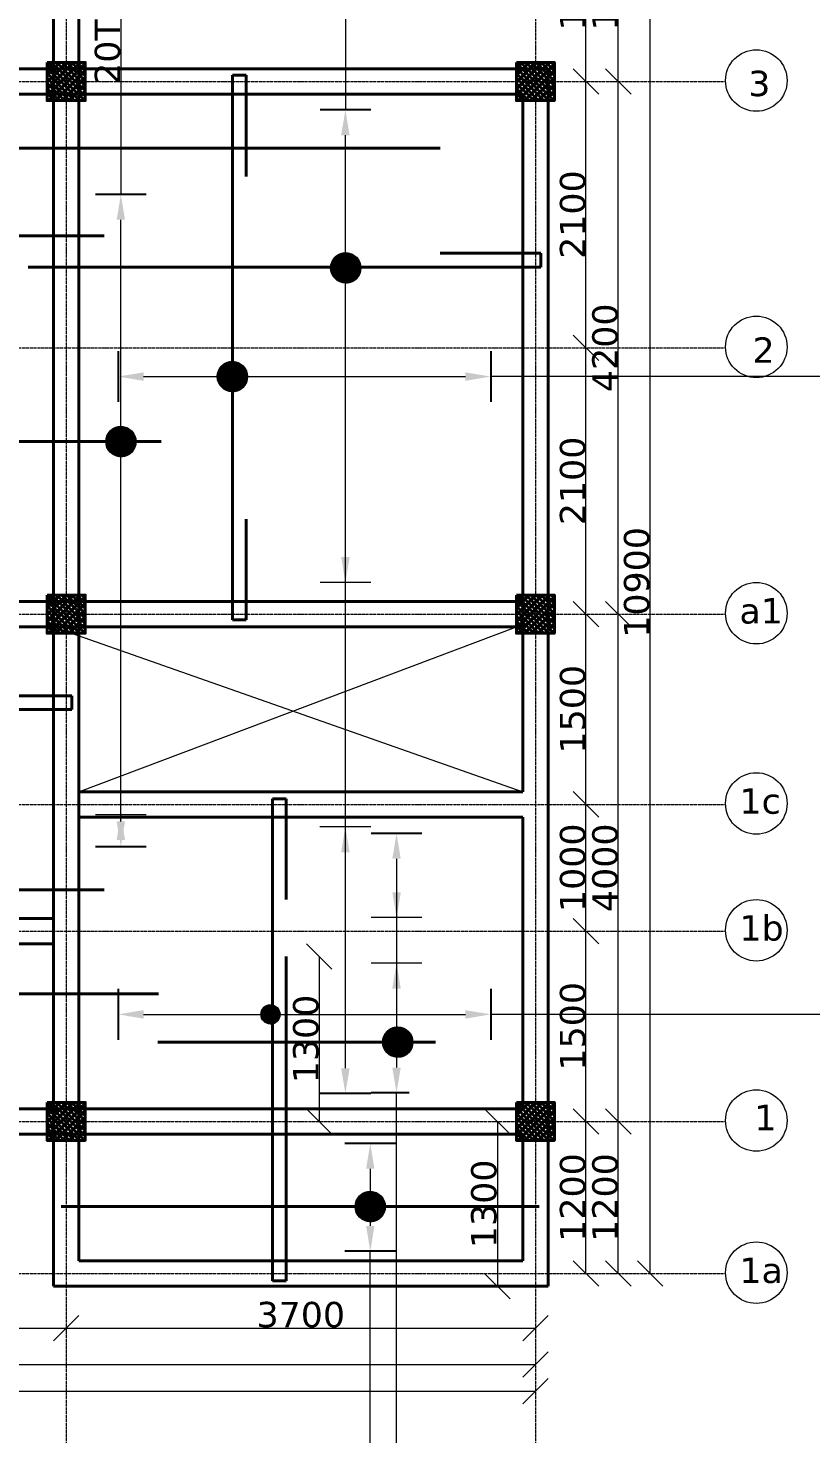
# Model space of a CAD drawing. Header units: millimetres. Extents: x 254087 to 427487, y 66037 to 92339.
# Drawn here: x 414011 to 420183, y 75247 to 86331 of the extents above; entities that cross this region are included whole.
import ezdxf

# ---------------------------------------------------------------- set-up
doc = ezdxf.new("R2010")
doc.units = ezdxf.units.MM
doc.header["$MEASUREMENT"] = 0
doc.linetypes.add('ACAD_ISO04W100', pattern=[30, 24, -3, 0, -3])
for name, color, linetype, lineweight in [('centreline', 90, 'ACAD_ISO04W100', 0), ('columns', 131, 'Continuous', 40), ('concrete outline', 7, 'Continuous', 40), ('dimension', 255, 'Continuous', 13), ('hatch', 255, 'Continuous', 0), ('REINFORCDEMENT', 242, 'Continuous', 40)]:
    doc.layers.add(name, color=color, linetype=linetype, lineweight=lineweight)
doc.styles.add('1so 200', font='verdana.ttf', dxfattribs={"height": 200})
doc.styles.add('ISOO 2S00', font='verdana.ttf')
doc.styles.get("Standard").update_dxf_attribs({"font": 'verdana.ttf', "height": 200})
doc.dimstyles.new('INDICATOR', dxfattribs={"dimtxt": 200, "dimasz": 200, "dimexe": 200, "dimexo": 100, "dimgap": 0.09, "dimtad": 1, "dimdec": 0, "dimzin": 0, "dimdsep": 46, "dimtxsty": '1so 200', "dimcen": 0.09, "dimclrd": 256, "dimclrt": 256, "dimadec": 0, "dimazin": 0, "dimtfac": 1, "dimtdec": 0, "dimtofl": 0, "dimtmove": 1, "dimatfit": 2, "dimldrblk": 'OBLIQUE', "dimfxl": 200, "dimfxlon": 1, "dimtolj": 1, "dimtzin": 0, "dimlwd": -1, "dimarcsym": 0})
doc.dimstyles.new('ISOO 200 DIMEN', dxfattribs={"dimtxt": 200, "dimasz": 200, "dimexe": 0.18, "dimexo": 0.0625, "dimgap": 0.09, "dimtad": 1, "dimdec": 0, "dimzin": 0, "dimdsep": 46, "dimtxsty": 'ISOO 2S00', "dimblk": 'OBLIQUE', "dimcen": 0.09, "dimse1": 1, "dimse2": 1, "dimclrd": 256, "dimclrt": 256, "dimadec": 0, "dimazin": 0, "dimtfac": 1, "dimtdec": 0, "dimtofl": 0, "dimtmove": 2, "dimatfit": 2, "dimldrblk": 'OBLIQUE', "dimfxl": 1, "dimtolj": 1, "dimtzin": 0, "dimlwd": -1, "dimarcsym": 0})
doc.dimstyles.new('STYLE200', dxfattribs={"dimtxt": 200, "dimasz": 200, "dimexe": 0.18, "dimexo": 0.0625, "dimgap": 0.09, "dimtad": 1, "dimdec": 0, "dimzin": 0, "dimdsep": 46, "dimtxsty": '1so 200', "dimblk": 'OBLIQUE', "dimcen": 0.09, "dimse1": 1, "dimse2": 1, "dimclrd": 256, "dimclrt": 256, "dimadec": 0, "dimazin": 0, "dimtfac": 1, "dimtdec": 0, "dimtofl": 0, "dimtmove": 0, "dimatfit": 3, "dimldrblk": 'OBLIQUE', "dimfxl": 1, "dimtolj": 1, "dimtzin": 0, "dimlwd": -1, "dimarcsym": 0})

# ---------------------------------------------------------------- blocks, each defined once
blk = doc.blocks.new('_Oblique')
at = {"color": 0, "linetype": 'ByBlock', "lineweight": -2}
blk.add_line((-0.5, -0.5), (0.5, 0.5), dxfattribs=at)
blk = doc.blocks.new('*D94')
at = {"layer": 'Defpoints', "color": 0, "transparency": 16777216}
for p in [(410811, 76081), (414311, 76081), (414311, 76081)]:
    blk.add_point(p, dxfattribs=at)
at = {"layer": 'dimension', "transparency": 16777216}
blk.add_line((410811, 76081), (414311, 76081), dxfattribs=at)
at = {"layer": 'dimension', "transparency": 16777216, "xscale": 200, "yscale": 200, "zscale": 200, "rotation": 180}
blk.add_blockref('_Oblique', (410811, 76081), dxfattribs=at)
at = {"layer": 'dimension', "transparency": 16777216, "xscale": 200, "yscale": 200, "zscale": 200}
blk.add_blockref('_Oblique', (414311, 76081), dxfattribs=at)
at = {"layer": 'dimension', "transparency": 16777216, "insert": (412561, 76186), "char_height": 200, "attachment_point": 5, "style": '1so 200'}
blk.add_mtext('\\A1;3500', dxfattribs=at)
blk = doc.blocks.new('*D95')
at = {"layer": 'Defpoints', "color": 0, "transparency": 16777216}
for p in [(414311, 76081), (418011, 76081), (418011, 76081)]:
    blk.add_point(p, dxfattribs=at)
at = {"layer": 'dimension', "transparency": 16777216}
blk.add_line((414311, 76081), (418011, 76081), dxfattribs=at)
at = {"layer": 'dimension', "transparency": 16777216, "xscale": 200, "yscale": 200, "zscale": 200, "rotation": 180}
blk.add_blockref('_Oblique', (414311, 76081), dxfattribs=at)
at = {"layer": 'dimension', "transparency": 16777216, "xscale": 200, "yscale": 200, "zscale": 200}
blk.add_blockref('_Oblique', (418011, 76081), dxfattribs=at)
at = {"layer": 'dimension', "transparency": 16777216, "insert": (416161, 76186), "char_height": 200, "attachment_point": 5, "style": '1so 200'}
blk.add_mtext('\\A1;3700', dxfattribs=at)
blk = doc.blocks.new('*D97')
at = {"layer": 'Defpoints', "color": 0, "transparency": 16777216}
for p in [(406711, 75795), (418011, 75795), (418011, 75795)]:
    blk.add_point(p, dxfattribs=at)
at = {"layer": 'dimension', "transparency": 16777216}
blk.add_line((406711, 75795), (418011, 75795), dxfattribs=at)
at = {"layer": 'dimension', "transparency": 16777216, "xscale": 200, "yscale": 200, "zscale": 200, "rotation": 180}
blk.add_blockref('_Oblique', (406711, 75795), dxfattribs=at)
at = {"layer": 'dimension', "transparency": 16777216, "xscale": 200, "yscale": 200, "zscale": 200}
blk.add_blockref('_Oblique', (418011, 75795), dxfattribs=at)
at = {"layer": 'dimension', "transparency": 16777216, "insert": (412361, 75899), "char_height": 200, "attachment_point": 5, "style": '1so 200'}
blk.add_mtext('\\A1;11300', dxfattribs=at)
blk = doc.blocks.new('*D98')
at = {"layer": 'Defpoints', "color": 0, "transparency": 16777216}
for p in [(405711, 75583), (418011, 75583), (418011, 75583)]:
    blk.add_point(p, dxfattribs=at)
at = {"layer": 'dimension', "transparency": 16777216}
blk.add_line((405711, 75583), (418011, 75583), dxfattribs=at)
at = {"layer": 'dimension', "transparency": 16777216, "xscale": 200, "yscale": 200, "zscale": 200, "rotation": 180}
blk.add_blockref('_Oblique', (405711, 75583), dxfattribs=at)
at = {"layer": 'dimension', "transparency": 16777216, "xscale": 200, "yscale": 200, "zscale": 200}
blk.add_blockref('_Oblique', (418011, 75583), dxfattribs=at)
at = {"layer": 'dimension', "transparency": 16777216, "insert": (411861, 75687), "char_height": 200, "attachment_point": 5, "style": '1so 200'}
blk.add_mtext('\\A1;12300', dxfattribs=at)
blk = doc.blocks.new('*D99')
at = {"layer": 'Defpoints', "color": 0, "transparency": 16777216}
for p in [(418410, 77711), (418410, 77711), (418410, 76511)]:
    blk.add_point(p, dxfattribs=at)
at = {"layer": 'dimension', "transparency": 16777216}
blk.add_line((418410, 76511), (418410, 77711), dxfattribs=at)
at = {"layer": 'dimension', "transparency": 16777216, "xscale": 200, "yscale": 200, "zscale": 200}
for p, rotation in [((418410, 77711), 90), ((418410, 76511), 270)]:
    blk.add_blockref('_Oblique', p, dxfattribs=dict(at, rotation=rotation))
at = {"layer": 'dimension', "transparency": 16777216, "insert": (418306, 77111), "char_height": 200, "attachment_point": 5, "rotation": 90, "style": '1so 200'}
blk.add_mtext('\\A1;1200', dxfattribs=at)
blk = doc.blocks.new('*D100')
at = {"layer": 'Defpoints', "color": 0, "transparency": 16777216}
for p in [(418410, 79211), (418410, 79211), (418410, 77711)]:
    blk.add_point(p, dxfattribs=at)
at = {"layer": 'dimension', "transparency": 16777216}
blk.add_line((418410, 77711), (418410, 79211), dxfattribs=at)
at = {"layer": 'dimension', "transparency": 16777216, "xscale": 200, "yscale": 200, "zscale": 200}
for p, rotation in [((418410, 79211), 90), ((418410, 77711), 270)]:
    blk.add_blockref('_Oblique', p, dxfattribs=dict(at, rotation=rotation))
at = {"layer": 'dimension', "transparency": 16777216, "insert": (418306, 78461), "char_height": 200, "attachment_point": 5, "rotation": 90, "style": '1so 200'}
blk.add_mtext('\\A1;1500', dxfattribs=at)
blk = doc.blocks.new('*D101')
at = {"layer": 'Defpoints', "color": 0, "transparency": 16777216}
for p in [(418410, 80211), (418410, 80211), (418410, 79211)]:
    blk.add_point(p, dxfattribs=at)
at = {"layer": 'dimension', "transparency": 16777216}
blk.add_line((418410, 79211), (418410, 80211), dxfattribs=at)
at = {"layer": 'dimension', "transparency": 16777216, "xscale": 200, "yscale": 200, "zscale": 200}
for p, rotation in [((418410, 80211), 90), ((418410, 79211), 270)]:
    blk.add_blockref('_Oblique', p, dxfattribs=dict(at, rotation=rotation))
at = {"layer": 'dimension', "transparency": 16777216, "insert": (418306, 79711), "char_height": 200, "attachment_point": 5, "rotation": 90, "style": '1so 200'}
blk.add_mtext('\\A1;1000', dxfattribs=at)
blk = doc.blocks.new('*D102')
at = {"layer": 'Defpoints', "color": 0, "transparency": 16777216}
for p in [(418410, 81711), (418410, 81711), (418410, 80211)]:
    blk.add_point(p, dxfattribs=at)
at = {"layer": 'dimension', "transparency": 16777216}
blk.add_line((418410, 80211), (418410, 81711), dxfattribs=at)
at = {"layer": 'dimension', "transparency": 16777216, "xscale": 200, "yscale": 200, "zscale": 200}
for p, rotation in [((418410, 81711), 90), ((418410, 80211), 270)]:
    blk.add_blockref('_Oblique', p, dxfattribs=dict(at, rotation=rotation))
at = {"layer": 'dimension', "transparency": 16777216, "insert": (418306, 80961), "char_height": 200, "attachment_point": 5, "rotation": 90, "style": '1so 200'}
blk.add_mtext('\\A1;1500', dxfattribs=at)
blk = doc.blocks.new('*D103')
at = {"layer": 'Defpoints', "color": 0, "transparency": 16777216}
for p in [(418410, 83811), (418410, 83811), (418410, 81711)]:
    blk.add_point(p, dxfattribs=at)
at = {"layer": 'dimension', "transparency": 16777216}
blk.add_line((418410, 81711), (418410, 83811), dxfattribs=at)
at = {"layer": 'dimension', "transparency": 16777216, "xscale": 200, "yscale": 200, "zscale": 200}
for p, rotation in [((418410, 83811), 90), ((418410, 81711), 270)]:
    blk.add_blockref('_Oblique', p, dxfattribs=dict(at, rotation=rotation))
at = {"layer": 'dimension', "transparency": 16777216, "insert": (418306, 82761), "char_height": 200, "attachment_point": 5, "rotation": 90, "style": '1so 200'}
blk.add_mtext('\\A1;2100', dxfattribs=at)
blk = doc.blocks.new('*D104')
at = {"layer": 'Defpoints', "color": 0, "transparency": 16777216}
for p in [(418410, 85911), (418410, 85911), (418410, 83811)]:
    blk.add_point(p, dxfattribs=at)
at = {"layer": 'dimension', "transparency": 16777216}
blk.add_line((418410, 83811), (418410, 85911), dxfattribs=at)
at = {"layer": 'dimension', "transparency": 16777216, "xscale": 200, "yscale": 200, "zscale": 200}
for p, rotation in [((418410, 85911), 90), ((418410, 83811), 270)]:
    blk.add_blockref('_Oblique', p, dxfattribs=dict(at, rotation=rotation))
at = {"layer": 'dimension', "transparency": 16777216, "insert": (418306, 84861), "char_height": 200, "attachment_point": 5, "rotation": 90, "style": '1so 200'}
blk.add_mtext('\\A1;2100', dxfattribs=at)
blk = doc.blocks.new('*D105')
at = {"layer": 'Defpoints', "color": 0, "transparency": 16777216}
for p in [(418410, 87411), (418410, 87411), (418410, 85911)]:
    blk.add_point(p, dxfattribs=at)
at = {"layer": 'dimension', "transparency": 16777216}
blk.add_line((418410, 85911), (418410, 87411), dxfattribs=at)
at = {"layer": 'dimension', "transparency": 16777216, "xscale": 200, "yscale": 200, "zscale": 200}
for p, rotation in [((418410, 87411), 90), ((418410, 85911), 270)]:
    blk.add_blockref('_Oblique', p, dxfattribs=dict(at, rotation=rotation))
at = {"layer": 'dimension', "transparency": 16777216, "insert": (418306, 86661), "char_height": 200, "attachment_point": 5, "rotation": 90, "style": '1so 200'}
blk.add_mtext('\\A1;1500', dxfattribs=at)
blk = doc.blocks.new('*D106')
at = {"layer": 'Defpoints', "color": 0, "transparency": 16777216}
for p in [(418665, 77711), (418665, 77711), (418665, 76511)]:
    blk.add_point(p, dxfattribs=at)
at = {"layer": 'dimension', "transparency": 16777216}
blk.add_line((418665, 76511), (418665, 77711), dxfattribs=at)
at = {"layer": 'dimension', "transparency": 16777216, "xscale": 200, "yscale": 200, "zscale": 200}
for p, rotation in [((418665, 77711), 90), ((418665, 76511), 270)]:
    blk.add_blockref('_Oblique', p, dxfattribs=dict(at, rotation=rotation))
at = {"layer": 'dimension', "transparency": 16777216, "insert": (418561, 77111), "char_height": 200, "attachment_point": 5, "rotation": 90, "style": '1so 200'}
blk.add_mtext('\\A1;1200', dxfattribs=at)
blk = doc.blocks.new('*D107')
at = {"layer": 'Defpoints', "color": 0, "transparency": 16777216}
for p in [(418665, 81711), (418665, 81711), (418665, 77711)]:
    blk.add_point(p, dxfattribs=at)
at = {"layer": 'dimension', "transparency": 16777216}
blk.add_line((418665, 77711), (418665, 81711), dxfattribs=at)
at = {"layer": 'dimension', "transparency": 16777216, "xscale": 200, "yscale": 200, "zscale": 200}
for p, rotation in [((418665, 81711), 90), ((418665, 77711), 270)]:
    blk.add_blockref('_Oblique', p, dxfattribs=dict(at, rotation=rotation))
at = {"layer": 'dimension', "transparency": 16777216, "insert": (418561, 79711), "char_height": 200, "attachment_point": 5, "rotation": 90, "style": '1so 200'}
blk.add_mtext('\\A1;4000', dxfattribs=at)
blk = doc.blocks.new('*D108')
at = {"layer": 'Defpoints', "color": 0, "transparency": 16777216}
for p in [(418665, 85911), (418665, 85911), (418665, 81711)]:
    blk.add_point(p, dxfattribs=at)
at = {"layer": 'dimension', "transparency": 16777216}
blk.add_line((418665, 81711), (418665, 85911), dxfattribs=at)
at = {"layer": 'dimension', "transparency": 16777216, "xscale": 200, "yscale": 200, "zscale": 200}
for p, rotation in [((418665, 85911), 90), ((418665, 81711), 270)]:
    blk.add_blockref('_Oblique', p, dxfattribs=dict(at, rotation=rotation))
at = {"layer": 'dimension', "transparency": 16777216, "insert": (418561, 83811), "char_height": 200, "attachment_point": 5, "rotation": 90, "style": '1so 200'}
blk.add_mtext('\\A1;4200', dxfattribs=at)
blk = doc.blocks.new('*D109')
at = {"layer": 'Defpoints', "color": 0, "transparency": 16777216}
for p in [(418665, 87411), (418665, 87411), (418665, 85911)]:
    blk.add_point(p, dxfattribs=at)
at = {"layer": 'dimension', "transparency": 16777216}
blk.add_line((418665, 85911), (418665, 87411), dxfattribs=at)
at = {"layer": 'dimension', "transparency": 16777216, "xscale": 200, "yscale": 200, "zscale": 200}
for p, rotation in [((418665, 87411), 90), ((418665, 85911), 270)]:
    blk.add_blockref('_Oblique', p, dxfattribs=dict(at, rotation=rotation))
at = {"layer": 'dimension', "transparency": 16777216, "insert": (418561, 86661), "char_height": 200, "attachment_point": 5, "rotation": 90, "style": '1so 200'}
blk.add_mtext('\\A1;1500', dxfattribs=at)
blk = doc.blocks.new('*D110')
at = {"layer": 'Defpoints', "color": 0, "transparency": 16777216}
for p in [(418915, 87411), (418915, 87411), (418915, 76511)]:
    blk.add_point(p, dxfattribs=at)
at = {"layer": 'dimension', "transparency": 16777216}
blk.add_line((418915, 76511), (418915, 87411), dxfattribs=at)
at = {"layer": 'dimension', "transparency": 16777216, "xscale": 200, "yscale": 200, "zscale": 200}
for p, rotation in [((418915, 87411), 90), ((418915, 76511), 270)]:
    blk.add_blockref('_Oblique', p, dxfattribs=dict(at, rotation=rotation))
at = {"layer": 'dimension', "transparency": 16777216, "insert": (418811, 81961), "char_height": 200, "attachment_point": 5, "rotation": 90, "style": '1so 200'}
blk.add_mtext('\\A1;10900', dxfattribs=at)
blk = doc.blocks.new('*D152')
at = {"layer": 'Defpoints', "color": 0, "transparency": 16777216}
for p in [(416513, 85686), (416864, 85686), (416864, 77930), (417575, 77711), (417575, 76411), (417711, 76411)]:
    blk.add_point(p, dxfattribs=at)
at = {"layer": 'hatch', "transparency": 16777216}
for p, q in [((416513, 92339), (416513, 85686)), ((416513, 78130), (416513, 85486)), ((417711, 77711), (417711, 76411))]:
    blk.add_line(p, q, dxfattribs=at)
at = {"layer": 'hatch', "color": 0, "lineweight": -2, "transparency": 16777216}
for p, q in [((416713, 85686), (416313, 85686)), ((416713, 77930), (416313, 77930))]:
    blk.add_line(p, q, dxfattribs=at)
at = {"layer": 'hatch', "transparency": 16777216}
for points in [[(416479, 85486), (416546, 85486), (416513, 85686)], [(416479, 78130), (416546, 78130), (416513, 77930)]]:
    blk.add_solid(points, dxfattribs=at)
at = {"layer": 'hatch', "transparency": 16777216, "xscale": 200, "yscale": 200, "zscale": 200}
for p, rotation in [((417711, 77711), 90), ((417711, 76411), 270)]:
    blk.add_blockref('_Oblique', p, dxfattribs=dict(at, rotation=rotation))
at = {"layer": 'hatch', "transparency": 16777216, "char_height": 200, "attachment_point": 5, "rotation": 90}
for s, insert, style in [('\\A1;20T10-01200B1', (416408, 91248), '1so 200'), ('\\A1;1300', (417606, 77061), 'ISOO 2S00')]:
    blk.add_mtext(s, dxfattribs=dict(at, insert=insert, style=style))
blk = doc.blocks.new('*D154')
at = {"layer": 'Defpoints', "color": 0, "transparency": 16777216}
for p in [(414742, 85020), (415093, 85020), (415093, 79876), (417060, 77537), (416709, 76687), (417076, 76687)]:
    blk.add_point(p, dxfattribs=at)
at = {"layer": 'hatch', "transparency": 16777216}
for p, q in [((414742, 88074), (414742, 85020)), ((414742, 80076), (414742, 84820)), ((416709, 77337), (416709, 76887)), ((416709, 68474), (416709, 76687))]:
    blk.add_line(p, q, dxfattribs=at)
at = {"layer": 'hatch', "color": 0, "lineweight": -2, "transparency": 16777216}
for p, q in [((414942, 85020), (414542, 85020)), ((414942, 79876), (414542, 79876)), ((416909, 77537), (416509, 77537)), ((416909, 76687), (416509, 76687))]:
    blk.add_line(p, q, dxfattribs=at)
at = {"layer": 'hatch', "transparency": 16777216}
for points in [[(414709, 84820), (414775, 84820), (414742, 85020)], [(414709, 80076), (414775, 80076), (414742, 79876)], [(416676, 77337), (416742, 77337), (416709, 77537)], [(416676, 76887), (416742, 76887), (416709, 76687)]]:
    blk.add_solid(points, dxfattribs=at)
at = {"layer": 'hatch', "transparency": 16777216, "char_height": 200, "attachment_point": 5, "rotation": 90, "style": '1so 200'}
for s, insert in [('\\A1;20T10-01200B1', (414638, 86984)), ('\\A1;20T10-01-200 B1', (416605, 69676))]:
    blk.add_mtext(s, dxfattribs=dict(at, insert=insert))
blk = doc.blocks.new('*D162')
at = {"layer": 'Defpoints', "color": 0, "transparency": 16777216}
for p in [(414721, 84066), (417659, 83934), (417659, 83584)]:
    blk.add_point(p, dxfattribs=at)
at = {"layer": 'hatch', "color": 0, "lineweight": -2, "transparency": 16777216}
for p, q in [((414721, 83784), (414721, 83384)), ((417659, 83784), (417659, 83384))]:
    blk.add_line(p, q, dxfattribs=at)
at = {"layer": 'hatch', "transparency": 16777216}
for p, q in [((414921, 83584), (417459, 83584)), ((427374, 83584), (417659, 83584))]:
    blk.add_line(p, q, dxfattribs=at)
for points in [[(414921, 83617), (414921, 83550), (414721, 83584)], [(417459, 83617), (417459, 83550), (417659, 83584)]]:
    blk.add_solid(points, dxfattribs=at)
at = {"layer": 'hatch', "transparency": 16777216, "insert": (426173, 83688), "char_height": 200, "attachment_point": 5, "style": '1so 200'}
blk.add_mtext('\\A1;20T10-01-200 B1', dxfattribs=at)
blk = doc.blocks.new('*D164')
at = {"layer": 'Defpoints', "color": 0, "transparency": 16777216}
for p in [(414721, 79037), (417659, 78905), (417659, 78555)]:
    blk.add_point(p, dxfattribs=at)
at = {"layer": 'hatch', "color": 0, "lineweight": -2, "transparency": 16777216}
for p, q in [((414721, 78755), (414721, 78355)), ((417659, 78755), (417659, 78355))]:
    blk.add_line(p, q, dxfattribs=at)
at = {"layer": 'hatch', "transparency": 16777216}
for p, q in [((414921, 78555), (417459, 78555)), ((427374, 78555), (417659, 78555))]:
    blk.add_line(p, q, dxfattribs=at)
for points in [[(414921, 78588), (414921, 78521), (414721, 78555)], [(417459, 78588), (417459, 78521), (417659, 78555)]]:
    blk.add_solid(points, dxfattribs=at)
at = {"layer": 'hatch', "transparency": 16777216, "insert": (426173, 78659), "char_height": 200, "attachment_point": 5, "style": '1so 200'}
blk.add_mtext('\\A1;20T10-01-200 B1', dxfattribs=at)
blk = doc.blocks.new('*D151')
at = {"layer": 'Defpoints', "color": 0, "transparency": 16777216}
for p in [(410317, 81561), (410051, 81089), (410418, 81089), (416047, 79011), (416047, 77711), (416307, 77711)]:
    blk.add_point(p, dxfattribs=at)
at = {"layer": 'hatch', "color": 0, "lineweight": -2, "transparency": 16777216}
for p, q in [((410217, 81561), (409851, 81561)), ((410251, 81089), (409851, 81089))]:
    blk.add_line(p, q, dxfattribs=at)
at = {"layer": 'hatch', "transparency": 16777216}
for p, q in [((410051, 81361), (410051, 81289)), ((410051, 68474), (410051, 81089)), ((416307, 79011), (416307, 77711))]:
    blk.add_line(p, q, dxfattribs=at)
for points in [[(410018, 81361), (410084, 81361), (410051, 81561)], [(410018, 81289), (410084, 81289), (410051, 81089)]]:
    blk.add_solid(points, dxfattribs=at)
at = {"layer": 'hatch', "transparency": 16777216, "xscale": 200, "yscale": 200, "zscale": 200}
for p, rotation in [((416307, 79011), 90), ((416307, 77711), 270)]:
    blk.add_blockref('_Oblique', p, dxfattribs=dict(at, rotation=rotation))
at = {"layer": 'hatch', "transparency": 16777216, "char_height": 200, "attachment_point": 5, "rotation": 90}
for s, insert, style in [('\\A1;1300', (416202, 78361), 'ISOO 2S00'), ('\\A1;20T10-01-200 B1', (409947, 69676), '1so 200')]:
    blk.add_mtext(s, dxfattribs=dict(at, insert=insert, style=style))
blk = doc.blocks.new('*D155')
at = {"layer": 'Defpoints', "color": 0, "transparency": 16777216}
for p in [(417267, 79982), (416916, 77935), (417116, 77935)]:
    blk.add_point(p, dxfattribs=at)
at = {"layer": 'hatch', "color": 0, "lineweight": -2, "transparency": 16777216}
for p, q in [((417116, 79982), (416716, 79982)), ((417016, 77935), (416716, 77935))]:
    blk.add_line(p, q, dxfattribs=at)
at = {"layer": 'hatch', "transparency": 16777216}
for p, q in [((416916, 79782), (416916, 78135)), ((416916, 69722), (416916, 77935))]:
    blk.add_line(p, q, dxfattribs=at)
for points in [[(416883, 79782), (416949, 79782), (416916, 79982)], [(416883, 78135), (416949, 78135), (416916, 77935)]]:
    blk.add_solid(points, dxfattribs=at)
at = {"layer": 'hatch', "transparency": 16777216, "insert": (416812, 70923), "char_height": 200, "attachment_point": 5, "rotation": 90, "style": '1so 200'}
blk.add_mtext('\\A1;20T10-01-200 B1', dxfattribs=at)

msp = doc.modelspace()

# ---------------------------------------------------------------- hatches: boundary and pattern name
at = {"layer": 'columns'}
h = msp.add_hatch(dxfattribs=at)
h.set_pattern_fill('ANSI33', color=4, scale=150)
h.set_pattern_definition([(45, (232047.575, -2975.06), (-26.516504, 26.516504), []), (45, (232074.09, -2975.06), (-26.516504, 26.516504), [18.75, -9.375])])
h.paths.add_polyline_path([(414160.8, 86060.6), (414460.8, 86060.6), (414460.8, 85760.6), (414160.8, 85760.6)])
h = msp.add_hatch(dxfattribs=at)
h.set_pattern_fill('ANSI33', color=4, scale=150)
h.set_pattern_definition([(45, (235747.575, -2975.06), (-26.516504, 26.516504), []), (45, (235774.09, -2975.06), (-26.516504, 26.516504), [18.75, -9.375])])
h.paths.add_polyline_path([(417860.8, 86060.6), (418160.8, 86060.6), (418160.8, 85760.6), (417860.8, 85760.6)])
h = msp.add_hatch(dxfattribs=at)
h.set_pattern_fill('ANSI33', color=4, scale=150)
h.set_pattern_definition([(45, (232047.575, -7175.06), (-26.516504, 26.516504), []), (45, (232074.09, -7175.06), (-26.516504, 26.516504), [18.75, -9.375])])
h.paths.add_polyline_path([(414160.8, 81860.6), (414460.8, 81860.6), (414460.8, 81560.6), (414160.8, 81560.6)])
h = msp.add_hatch(dxfattribs=at)
h.set_pattern_fill('ANSI33', color=4, scale=150)
h.set_pattern_definition([(45, (235747.575, -7175.06), (-26.516504, 26.516504), []), (45, (235774.09, -7175.06), (-26.516504, 26.516504), [18.75, -9.375])])
h.paths.add_polyline_path([(417860.8, 81860.6), (418160.8, 81860.6), (418160.8, 81560.6), (417860.8, 81560.6)])
h = msp.add_hatch(dxfattribs=at)
h.set_pattern_fill('ANSI33', color=4, scale=150)
h.set_pattern_definition([(45, (232047.575, -11175.06), (-26.516504, 26.516504), []), (45, (232074.09, -11175.06), (-26.516504, 26.516504), [18.75, -9.375])])
h.paths.add_polyline_path([(414160.8, 77860.6), (414460.8, 77860.6), (414460.8, 77560.6), (414160.8, 77560.6)])
h = msp.add_hatch(dxfattribs=at)
h.set_pattern_fill('ANSI33', color=4, scale=150)
h.set_pattern_definition([(45, (235747.575, -11175.06), (-26.516504, 26.516504), []), (45, (235774.09, -11175.06), (-26.516504, 26.516504), [18.75, -9.375])])
h.paths.add_polyline_path([(417860.8, 77860.6), (418160.8, 77860.6), (418160.8, 77560.6), (417860.8, 77560.6)])
at = {"layer": 'dimension'}
h = msp.add_hatch(dxfattribs=at)
h.set_pattern_fill('ANSI31', color=4)
h.set_pattern_definition([(45, (-9102.15943, -246.96692), (-0.08838834765, 0.08838834765), [])])
edge = h.paths.add_edge_path()
edge.add_arc((416515.9, 84440.6), 119.4, 0, 360)
h = msp.add_hatch(dxfattribs=at)
h.set_pattern_fill('ANSI31', color=4)
h.set_pattern_definition([(45, (-9996.51899, -1104.07191), (-0.08838834765, 0.08838834765), [])])
edge = h.paths.add_edge_path()
edge.add_arc((415621.6, 83583.5), 119.4, 0, 360)
h = msp.add_hatch(dxfattribs=at)
h.set_pattern_fill('ANSI31', color=4)
h.set_pattern_definition([(45, (-10875.59427, -1616.5886), (-0.08838834765, 0.08838834765), [])])
edge = h.paths.add_edge_path()
edge.add_arc((414742.5, 83071), 119.4, 0, 360)
h = msp.add_hatch(dxfattribs=at)
h.set_pattern_fill('ANSI31', color=4)
h.set_pattern_definition([(45, (-9696.2085, -6133.05908), (-0.08838834765, 0.08838834765), [])])
edge = h.paths.add_edge_path()
edge.add_arc((415921.9, 78554.5), 75.7, 0, 360)
h = msp.add_hatch(dxfattribs=at)
h.set_pattern_fill('ANSI31', color=4)
h.set_pattern_definition([(45, (-8692.09427, -6351.58253), (-0.08838834765, 0.08838834765), [])])
edge = h.paths.add_edge_path()
edge.add_arc((416926, 78336), 119.4, 0, 360)
h = msp.add_hatch(dxfattribs=at)
h.set_pattern_fill('ANSI31', color=4)
h.set_pattern_definition([(45, (-8909.13479, -7648.38917), (-0.08838834765, 0.08838834765), [])])
edge = h.paths.add_edge_path()
edge.add_arc((416709, 77039.2), 119.4, 0, 360)

# ---------------------------------------------------------------- linework, layer by layer
at = {"layer": 'centreline'}
for p, q in [((414310.8, 88910.6), (414310.8, 75010.6)), ((418010.8, 88910.6), (418010.8, 75010.6)), ((404210.8, 85910.6), (419510.8, 85910.6)), ((404210.8, 83810.6), (419510.8, 83810.6)), ((404210.8, 81710.6), (419510.8, 81710.6)), ((404210.8, 80210.6), (419510.8, 80210.6)), ((404210.8, 79210.6), (419510.8, 79210.6)), ((404210.8, 77710.6), (419510.8, 77710.6)), ((404210.8, 76510.6), (419510.8, 76510.6))]:
    msp.add_line(p, q, dxfattribs=at)
at = {"layer": 'columns'}
for points in [[(414160.8, 86060.6), (414460.8, 86060.6), (414460.8, 85760.6), (414160.8, 85760.6)], [(417860.8, 86060.6), (418160.8, 86060.6), (418160.8, 85760.6), (417860.8, 85760.6)], [(414160.8, 81860.6), (414460.8, 81860.6), (414460.8, 81560.6), (414160.8, 81560.6)], [(417860.8, 81860.6), (418160.8, 81860.6), (418160.8, 81560.6), (417860.8, 81560.6)], [(414160.8, 77860.6), (414460.8, 77860.6), (414460.8, 77560.6), (414160.8, 77560.6)], [(417860.8, 77860.6), (418160.8, 77860.6), (418160.8, 77560.6), (417860.8, 77560.6)]]:
    msp.add_lwpolyline(points, close=True, dxfattribs=at)
at = {"layer": 'concrete outline', "ltscale": 100}
for p, q in [((414410.8, 85910.6), (414410.8, 87510.6)), ((414210.8, 85910.6), (414210.8, 87310.6)), ((410810.8, 86010.6), (414310.8, 86010.6)), ((414210.8, 81710.6), (414210.8, 85910.6)), ((414310.8, 86010.6), (418110.8, 86010.6)), ((414410.8, 81710.6), (414410.8, 85910.6)), ((418110.8, 86010.6), (418110.8, 81710.6)), ((410810.8, 85810.6), (414310.8, 85810.6)), ((414310.8, 85810.6), (417910.8, 85810.6)), ((417910.8, 85810.6), (417910.8, 81710.6)), ((410810.8, 81810.6), (414310.8, 81810.6)), ((417910.8, 81810.6), (414310.8, 81810.6)), ((414210.8, 81710.6), (414210.8, 80210.6)), ((414410.8, 81710.6), (414410.8, 80210.6)), ((417910.8, 80310.6), (417910.8, 81710.6)), ((418110.8, 80210.6), (418110.8, 81710.6)), ((410810.8, 81610.6), (414310.8, 81610.6)), ((417910.8, 81610.6), (414310.8, 81610.6)), ((414410.8, 80310.6), (417910.8, 80310.6)), ((414210.8, 80210.6), (414210.8, 77710.6)), ((414410.8, 80210.6), (414410.8, 77710.6)), ((418110.8, 77710.6), (418110.8, 80210.6)), ((414410.8, 80110.6), (417910.8, 80110.6)), ((417910.8, 77810.6), (417910.8, 80110.6)), ((410910.8, 79310.6), (414210.8, 79310.6)), ((410910.8, 79110.6), (414210.8, 79110.6)), ((410910.8, 77810.6), (414310.8, 77810.6)), ((414210.8, 77710.6), (414210.8, 76410.6)), ((414310.8, 77810.6), (417910.8, 77810.6)), ((414410.8, 77710.6), (414410.8, 76610.6)), ((418110.8, 76410.6), (418110.8, 77710.6)), ((410810.8, 77610.6), (414310.8, 77610.6)), ((414310.8, 77610.6), (417910.8, 77610.6)), ((417910.8, 76610.6), (417910.8, 77610.6)), ((414410.8, 76610.6), (417910.8, 76610.6)), ((414210.8, 76410.6), (418110.8, 76410.6))]:
    msp.add_line(p, q, dxfattribs=at)
at = {"layer": 'dimension'}
for centre in [(419753.1, 85918), (419753.1, 83818), (419753.1, 81718), (419753.1, 80218), (419753.1, 79218), (419753.1, 77718), (419753.1, 76518)]:
    msp.add_circle(centre, 242.5, dxfattribs=at)
at = {"layer": 'dimension', "color": 5}
for centre, radius in [((416515.9, 84440.6), 119.4), ((415621.6, 83583.5), 119.4), ((414742.5, 83071), 119.4), ((415921.9, 78554.5), 75.7), ((416926, 78336), 119.4), ((416709, 77039.2), 119.4)]:
    msp.add_circle(centre, radius, dxfattribs=at)
at = {"layer": 'hatch'}
for p, q in [((416712.7, 81960.2), (416312.7, 81960.2)), ((414210.8, 81610.6), (417910.8, 80310.6)), ((414410.8, 80310.6), (417860.8, 81610.6)), ((414942.1, 80129.5), (414542.1, 80129.5)), ((416712.3, 80033.6), (416312.3, 80033.6)), ((417116.5, 79317.5), (416716.5, 79317.5)), ((417116.1, 78958.3), (416716.1, 78958.3))]:
    msp.add_line(p, q, dxfattribs=at)
for points in [[(416479.4, 82160.2), (416546.1, 82160.2), (416512.7, 81960.2)], [(414708.8, 79929.5), (414775.5, 79929.5), (414742.1, 80129.5)], [(416479, 79833.6), (416545.7, 79833.6), (416512.3, 80033.6)], [(416883.2, 79517.5), (416949.9, 79517.5), (416916.5, 79317.5)], [(416882.8, 78758.3), (416949.5, 78758.3), (416916.1, 78958.3)]]:
    msp.add_solid(points, dxfattribs=at)
at = {"layer": 'REINFORCDEMENT', "color": 5}
for p, q in [((415621.6, 85960.9), (415621.6, 81664.6)), ((415621.6, 85960.9), (415731.6, 85960.9)), ((415731.6, 85960.9), (415731.6, 85810.6)), ((415731.6, 85810.6), (415731.6, 85160.6)), ((415731.6, 82460.6), (415731.6, 81810.6)), ((415731.6, 81664.6), (415731.6, 81810.6)), ((415621.6, 81664.6), (415731.6, 81664.6)), ((415936.7, 80254.8), (415936.7, 76453.5)), ((415936.7, 80254.8), (416046.7, 80254.8)), ((416046.7, 80254.8), (416046.7, 80110.6)), ((416046.7, 80110.6), (416046.7, 79460.6)), ((416046.7, 77810.6), (416046.7, 79010.6)), ((416046.7, 76610.6), (416046.7, 77810.6)), ((416046.7, 76453.5), (416046.7, 76610.6)), ((415936.7, 76453.5), (416046.7, 76453.5))]:
    msp.add_line(p, q, dxfattribs=at)
at = {"layer": 'REINFORCDEMENT', "color": 6}
for p, q in [((407401.6, 85384.2), (417261, 85384.2)), ((413560.8, 83071), (415060.8, 83071)), ((410038.8, 78718), (415038.8, 78718)), ((415033, 78336), (417223.5, 78336))]:
    msp.add_line(p, q, dxfattribs=at)
at = {"layer": 'REINFORCDEMENT'}
for p, q in [((406810.8, 84693.6), (414310.8, 84693.6)), ((414310.8, 84693.6), (414610.8, 84693.6)), ((417260.8, 84556.7), (417910.8, 84556.7)), ((418053.4, 84556.7), (417910.8, 84556.7)), ((418053.4, 84446.7), (418053.4, 84556.7)), ((414310.8, 84446.7), (414010.8, 84446.7)), ((418053.4, 84446.7), (414310.8, 84446.7)), ((413537, 81067.5), (414187, 81067.5)), ((414355, 81067.5), (414187, 81067.5)), ((414355, 80957.5), (414355, 81067.5)), ((405636, 80957.5), (414355, 80957.5)), ((414310.8, 79535.6), (405646.4, 79535.6)), ((414310.8, 79535.6), (414610.8, 79535.6)), ((414270.6, 77039.2), (418042, 77039.2))]:
    msp.add_line(p, q, dxfattribs=at)

# ---------------------------------------------------------------- texts
at = {"layer": 'dimension', "color": 40, "true_color": 0xf8d731, "char_height": 200, "attachment_point": 1}
for s, width, insert in [('3', 178.446, (419689.2, 85995.2)), ('2', 178.446, (419722.9, 83893)), ('a1', 178.446, (419620.1, 81837)), ('1c', 178.446, (419620.1, 80337)), ('1b', 178.446, (419620.1, 79337)), ('1', 178.446, (419737.4, 77841.8)), ('1a', 210.634, (419620.1, 76637))]:
    msp.add_mtext_dynamic_manual_height_columns(s, width=width, gutter_width=1000, heights=[0], dxfattribs=dict(at, insert=insert))

# ---------------------------------------------------------------- dimensions: what is measured, and where the dimension line sits
at = {"layer": 'dimension'}
for base, p1, p2, picture, middle in [((418410.5, 87410.6), (418410.5, 85910.6), (418410.5, 87410.6), '*D105', (418306.3, 86660.6)), ((418665.3, 87410.6), (418665.1, 85910.6), (418665.1, 87410.6), '*D109', (418561.1, 86660.6)), ((418915, 87410.6), (418915, 76510.6), (418915, 87410.6), '*D110', (418810.9, 81960.6)), ((418410.5, 85910.6), (418410.5, 83810.6), (418410.5, 85910.6), '*D104', (418306.2, 84860.6)), ((418665.1, 85910.6), (418665.1, 81710.6), (418665.1, 85910.6), '*D108', (418560.8, 83810.6)), ((418410.5, 83810.6), (418410.5, 81710.6), (418410.5, 83810.6), '*D103', (418306.2, 82760.6)), ((418410.5, 81710.6), (418410.5, 80210.6), (418410.5, 81710.6), '*D102', (418306.3, 80960.6)), ((418665.1, 81710.6), (418665.1, 77710.6), (418665.1, 81710.6), '*D107', (418560.9, 79710.6)), ((418410.5, 80210.6), (418410.5, 79210.6), (418410.5, 80210.6), '*D101', (418306.3, 79710.6)), ((418410.3, 79210.6), (418410.5, 77710.6), (418410.5, 79210.6), '*D100', (418306.1, 78460.6)), ((418410.5, 77710.6), (418410.5, 76510.6), (418410.5, 77710.6), '*D99', (418306.2, 77110.6)), ((418665.1, 77710.6), (418665.1, 76510.6), (418665.1, 77710.6), '*D106', (418560.8, 77110.6))]:
    dim = msp.add_linear_dim(base=base, p1=p1, p2=p2, angle=270, dimstyle='STYLE200', dxfattribs=at)
    dim.commit()
    dim.dimension.update_dxf_attribs({"geometry": picture, "text_midpoint": middle})
for base, p1, p2, picture, middle in [((414310.8, 76081.5), (410810.8, 76081.5), (414310.8, 76081.5), '*D94', (412560.8, 76185.7)), ((418010.8, 76081.5), (414310.8, 76081.5), (418010.8, 76081.5), '*D95', (416160.8, 76185.7)), ((418010.8, 75794.7), (406710.8, 75794.7), (418010.8, 75794.7), '*D97', (412360.8, 75899)), ((418010.8, 75583), (405710.8, 75583), (418010.8, 75583), '*D98', (411860.8, 75687.3))]:
    dim = msp.add_linear_dim(base=base, p1=p1, p2=p2, dimstyle='STYLE200', dxfattribs=at)
    dim.commit()
    dim.dimension.update_dxf_attribs({"geometry": picture, "text_midpoint": middle})
at = {"layer": 'hatch'}
for base, p1, p2, angle, text, picture, middle in [((416512.7, 85686.4), (416863.6, 77929.9), (416863.6, 85686.4), 90, '20T10-01200B1', '*D152', (416464.1, 91247.9)), ((416709, 76687.5), (417059.8, 77537.5), (417076, 76687.5), 270, '20T10-01-200 B1', '*D154', (416604.7, 69675.9)), ((414742.1, 85019.5), (415093, 79875.5), (415093, 85019.5), 90, '20T10-01200B1', '*D154', (414693.5, 86983.9)), ((410051.1, 81089), (410317, 81560.5), (410418.2, 81089), 270, '20T10-01-200 B1', '*D151', (409998.5, 69675.9)), ((416916.1, 77935), (417267, 79981.5), (417116.1, 77935), 270, '20T10-01-200 B1', '*D155', (416811.9, 70923.4))]:
    dim = msp.add_linear_dim(base=base, p1=p1, p2=p2, angle=angle, text=text, dimstyle='INDICATOR', dxfattribs=at)
    dim.commit()
    dim.dimension.update_dxf_attribs({"geometry": picture, "text_midpoint": middle, "dimtype": 160})
for base, p1, p2, picture, middle in [((417710.5, 76410.6), (417574.5, 77710.6), (417574.5, 76410.6), '*D152', (417606.2, 77060.6)), ((416306.5, 77710.6), (416046.7, 79010.6), (416046.7, 77710.6), '*D151', (416202.2, 78360.6))]:
    dim = msp.add_linear_dim(base=base, p1=p1, p2=p2, angle=90, dimstyle='ISOO 200 DIMEN', dxfattribs=at)
    dim.commit()
    dim.dimension.update_dxf_attribs({"geometry": picture, "text_midpoint": middle})
for base, p1, p2, picture, middle in [((417659.2, 83583.5), (414720.7, 84065.5), (417659.2, 83934.3), '*D162', (426172.9, 83479.3)), ((417659.2, 78554.5), (414720.7, 79036.5), (417659.2, 78905.3), '*D164', (426172.9, 78450.3))]:
    dim = msp.add_linear_dim(base=base, p1=p1, p2=p2, text='20T10-01-200 B1', dimstyle='INDICATOR', dxfattribs=at)
    dim.commit()
    dim.dimension.update_dxf_attribs({"geometry": picture, "text_midpoint": middle, "dimtype": 160})

doc.saveas('drawing.dxf')
